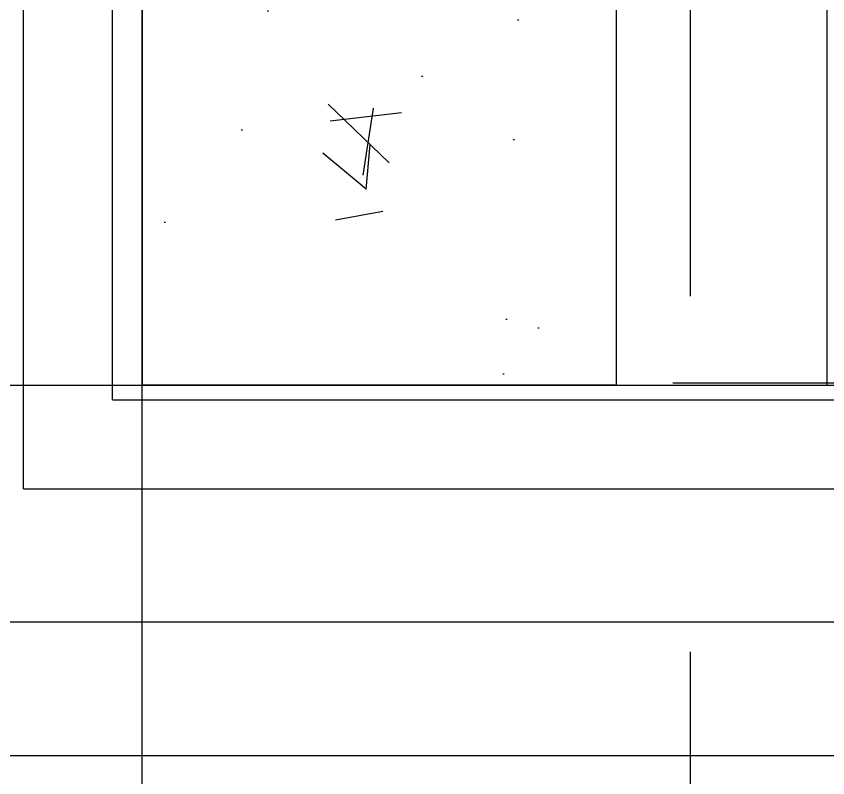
# Model space of a CAD drawing. Header units: millimetres. Extents: x 6886222 to 6919728, y 230959 to 276095.
# Drawn here: x 6908905.6 to 6909179.5, y 241866.9 to 242123.9 of the extents above; entities that cross this region are included whole.
import ezdxf
from ezdxf.xclip import XClip

# ---------------------------------------------------------------- set-up
doc = ezdxf.new("R2010")
doc.units = ezdxf.units.MM
doc.header["$LTSCALE"] = 100
doc.header["$XCLIPFRAME"] = 2
doc.linetypes.add('ST-DASH', pattern=[2.7, 1.5, -1.2])
doc.linetypes.add('U-74D-EX$0$CEN', pattern=[62, 60, -1, 0, -1])
for name, color, linetype in [('BP', 7, 'Continuous'), ('U-74D-EX$0$CEN', 1, 'U-74D-EX$0$CEN'), ('U-74D-EX$0$FIN', 5, 'Continuous'), ('U-74D-EX$0$FUR_욕실', 8, 'Continuous'), ('U-74D-EX$0$HAT', 8, 'Continuous'), ('U-74D-EX$0$WAL', 3, 'Continuous'), ('결로방지', 4, 'ST-DASH')]:
    doc.layers.add(name, color=color, linetype=linetype)
doc.layers.add('U-74D-EX$0$Defpoint', color=142, linetype='Continuous', plot=False)
doc.layers.add('U-74D-EX$0$MC', color=152, linetype='Continuous', plot=False)

# ---------------------------------------------------------------- blocks, each defined once
blk = doc.blocks.new('U-74D-EX$0$욕실-39')
at = {"layer": 'U-74D-EX$0$HAT'}
h = blk.add_hatch(dxfattribs=at)
h.set_pattern_fill('_USER', color=256, scale=300, angle=180, double=1, pattern_type=0)
h.set_pattern_definition([(180, (-1320.9, 1400), (-4e-14, -300), []), (270, (-1320.9, 1400), (300, -6e-14), [])])
h.paths.add_polyline_path([(-1320.89, 1400), (0, 1400), (0, 0), (-1320.89, 0)])
h.paths.add_polyline_path([(0, 2300), (-1000, 2300), (-1000, 1440), (0, 1440)])
h = blk.add_hatch(dxfattribs=at)
h.set_pattern_fill('AR-CONC', color=252, angle=90)
h.set_pattern_definition([(140, (802930.75, -2615083.35), (15.9390865, 182.184669), [19.05, -209.55]), (85, (802930.75, -2615083.35), (-191.056845, -35.24342), [15.24, -167.640584]), (190.4514444, (802932.07, -2615068.17), (-175.117751, 146.941248), [16.190009, -178.090245]), (136.1842, (802879.95, -2615083.35), (42.04233, 271.07904), [28.575, -314.325]), (186.635557, (802883.45, -2615060.76), (-247.426123, 237.404135), [24.285023, -267.135608]), (81.184151, (802879.95, -2615083.35), (-247.426123, 237.404135), [22.859967, -251.459732]), (111, (802892.65, -2615057.95), (102.265199, 151.614391), [19.05, -209.55]), (56, (802892.65, -2615057.95), (-184.187966, 61.802029), [15.24, -167.64]), (161.451445, (802901.17, -2615045.32), (-81.922768, 213.41642), [16.190009, -178.089938]), (127.4999997, (802930.746, -2615083.35), (-84.5550389, 3.0886037), [0, -165.608, 0, -170.18, 0, -168.275]), (97.4999997, (802930.75, -2615083.35), (-100.1805745, 66.819663), [0, -97.028, 0, -161.798, 0, -64.135]), (57.4999997, (802930.746, -2615139.993), (5.7287447, 135.5905951), [0, -63.5, 0, -198.12, 0, -262.89]), (47.4999997, (802930.75, -2615165.39), (-25.4264903, 148.1291815), [0, -82.55, 0, -131.572, 0, -186.69])])
h.paths.add_polyline_path([(-1340, 1400), (-1340, 0), (-1500, 0), (-1500, 1400)])
at = {"layer": 'U-74D-EX$0$Defpoint'}
blk.add_lwpolyline([(-1000, 2300), (-1000, 1400), (-1500, 1400), (-1500, 0), (0, 0), (0, 2300)], close=True, dxfattribs=at)
at = {"layer": 'U-74D-EX$0$FUR_욕실'}
blk.add_lwpolyline([(-1500, 1400), (-1340, 1400), (-1340, 0), (-1500, 0)], close=True, dxfattribs=at)
blk = doc.blocks.new('U-74D-EX')
at = {"layer": 'U-74D-EX$0$CEN'}
blk.add_line((-6650, -4415), (-6650, -1890), dxfattribs=at)
at = {"layer": 'U-74D-EX$0$FIN'}
blk.add_line((-6575, -2625), (-6575, -3385), dxfattribs=at)
at = {"layer": 'U-74D-EX$0$WAL'}
for p, q in [((-6695, -2505), (-6695, -3375)), ((-6605, -2595), (-5135, -2595)), ((-6605, -2595), (-6605, -3375))]:
    blk.add_line(p, q, dxfattribs=at)
at = {"layer": 'U-74D-EX$0$FUR_욕실', "rotation": 270}
blk.add_blockref('U-74D-EX$0$욕실-39', (-6570, -4135), dxfattribs=at)
at = {"layer": 'U-74D-EX$0$FIN'}
blk.add_line((-6575, -2625), (-5165, -2625), dxfattribs=at)
at = {"layer": 'U-74D-EX$0$MC'}
for p, q in [((-6570, -2190), (-6570, -4415)), ((-6850, -2635), (-4934.37, -2635))]:
    blk.add_line(p, q, dxfattribs=at)

msp = doc.modelspace()

# ---------------------------------------------------------------- block references
at = {"layer": 'BP'}
ref = msp.add_blockref('U-74D-EX', (6906313.06, 248569.38), dxfattribs=dict(at, rotation=90))
XClip(ref).set_block_clipping_path([(6114.9999999985, -1385.0000000037), (6114.9999999983, -10114.9999999935), (-9310.0000000001, -10114.9999999935), (-9310.0000000001, -455.0000000037), (324.9999999999, -455.0000000037), (325.0000000001, -1385.0000000037)])

# ---------------------------------------------------------------- next in the draw order: linework, layer by layer
at = {"layer": '결로방지'}
msp.add_lwpolyline([(6909133.06, 244339.38), (6909133.06, 240459.38), (6913778.06, 240459.38), (6913778.06, 244339.38)], dxfattribs=at)

doc.saveas('drawing.dxf')
